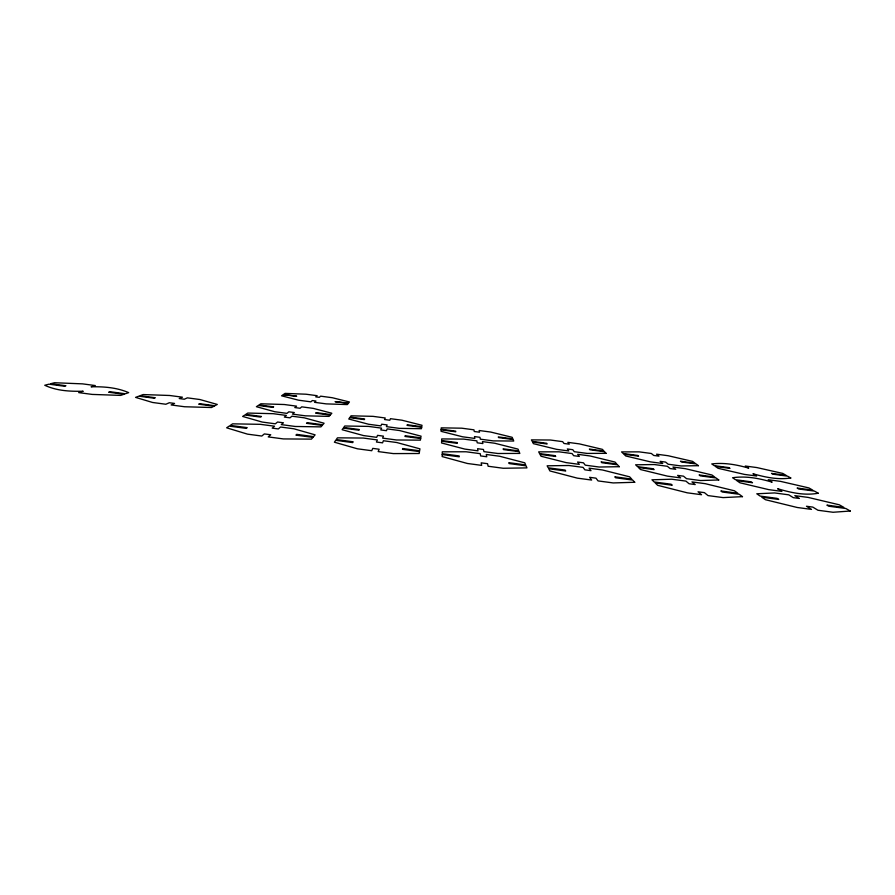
<?xml version="1.0" encoding="UTF-8"?>
<svg xmlns="http://www.w3.org/2000/svg" width="895" height="895" viewBox="0 0 895 895"><rect width="100%" height="100%" fill="white"/><g stroke="black" fill="none" stroke-linecap="round" stroke-linejoin="round"><path stroke-width="1.34" d="M442.208 454.537L442.152 456.573L467.391 463.476L481.678 465.378L481.197 462.849L487.562 463.7L488.122 466.239L503.225 468.264L526.954 467.884L526.07 465.836L509.065 463.565L508.763 462.67L525.678 464.93L524.783 462.827L499.611 456.249L486.253 454.47L486.768 456.752L480.649 455.935L480.212 453.664L466.082 451.774L442.287 451.818L442.242 453.687L459.146 455.935L459.213 456.808L442.208 454.537M441.638 441.246L441.582 442.98L464.829 449.089L477.986 450.845L477.594 448.697L483.457 449.48L483.926 451.639L497.844 453.496L519.838 453.429L519.1 451.684L503.393 449.581L503.135 448.82L518.776 450.901L518.015 449.111L494.812 443.26L482.439 441.604L482.875 443.562L477.214 442.812L476.856 440.855L463.767 439.109L441.716 438.93L441.66 440.519L457.289 442.6L457.334 443.349L441.638 441.246M441.145 429.846L441.078 431.334L462.625 436.805L474.831 438.427L474.507 436.581L479.944 437.308L480.346 439.165L493.246 440.888L513.741 441.034L513.115 439.534L498.515 437.577L498.302 436.917L512.835 438.863L512.186 437.308L490.684 432.05L479.161 430.517L479.519 432.207L474.26 431.502L473.947 429.824L461.764 428.19L441.224 427.844L441.168 429.22L455.7 431.155L455.734 431.793L441.145 429.846M419.498 451.617L419.196 453.508L393.285 453.586L378.182 451.572L379.133 449.234L372.767 448.384L371.738 450.711L357.452 448.809L334.394 442.197L335.703 440.329L352.697 442.589L353.167 441.794L336.251 439.546L337.46 437.834L363.236 438.047L377.366 439.937L376.437 442.029L382.557 442.846L383.396 440.743L396.753 442.522L419.945 448.842L419.632 450.778L402.705 448.518L402.493 449.346L419.498 451.617M420.65 438.539L420.381 440.15L396.541 439.982L382.624 438.125L383.44 436.145L377.567 435.362L376.672 437.331L363.515 435.574L342.125 429.712L343.255 428.123L358.951 430.215L359.354 429.533L343.725 427.452L344.765 425.998L368.505 426.4L381.594 428.146L380.789 429.936L386.45 430.696L387.188 428.895L399.55 430.54L421.053 436.167L420.773 437.823L405.133 435.742L404.943 436.447L420.65 438.539M421.646 427.329L421.411 428.716L399.315 428.358L386.405 426.635L387.121 424.924L381.673 424.196L380.901 425.897L368.695 424.275L348.748 419.017L349.721 417.652L364.321 419.598L364.668 419.005L350.135 417.07L351.041 415.806L373.058 416.354L385.242 417.987L384.537 419.531L389.806 420.236L390.444 418.681L401.967 420.214L422.004 425.282L421.758 426.702L407.225 424.767L407.046 425.382L421.646 427.329M348.278 403.41L347.327 404.585L326.205 403.88L314.548 402.325L315.957 401.038L312.299 400.557L310.845 401.833L298.538 400.188L281.556 395.803L283.055 394.773L296.704 396.205L283.525 394.449L285.069 393.386L306.045 394.214L317.121 395.691L315.767 396.877L319.325 397.346L320.634 396.161L332.313 397.727L349.442 401.978L348.569 403.063L335.066 401.654L348.278 403.41M312.926 437.398L311.426 439.132L283.346 438.919L268.243 436.905L270.715 434.769L264.349 433.918L261.799 436.044L247.512 434.142L226.625 427.81L229.198 426.109L246.192 428.381L247.188 427.653L230.272 425.405L232.622 423.838L260.378 424.331L274.508 426.21L272.225 428.123L278.345 428.94L280.549 427.016L293.907 428.794L315.118 434.847L313.586 436.626L296.659 434.366L295.909 435.127L312.926 437.398M322.211 425.405L320.925 426.881L295.227 426.467L281.31 424.61L283.424 422.798L277.551 422.015L275.369 423.816L262.213 422.06L242.657 416.443L244.861 414.989L260.568 417.092L261.418 416.466L245.789 414.385L247.803 413.054L273.243 413.691L286.333 415.437L284.364 417.07L290.025 417.831L291.927 416.186L304.3 417.831L324.102 423.234L322.782 424.756L307.142 422.664L306.504 423.313L322.211 425.405M330.177 415.123L329.069 416.388L305.385 415.828L292.475 414.105L294.298 412.539L288.85 411.812L286.959 413.367L274.765 411.734L256.406 406.699L258.308 405.446L272.897 407.393L273.635 406.867L259.114 404.92L260.87 403.779L284.341 404.518L296.536 406.151L294.813 407.561L300.082 408.265L301.738 406.845L313.261 408.377L331.832 413.244L330.68 414.553L316.148 412.617L315.588 413.177L330.177 415.123M213.95 406.218L211.522 407.516L184.627 406.755L171.135 404.954L174.536 403.432L169.323 402.739L165.855 404.249L152.597 402.481L135.57 397.38L138.826 396.172L154.074 398.208L155.26 397.738L140.079 395.702L143.189 394.561L169.681 395.489L182.401 397.19L179.246 398.555L184.28 399.226L187.368 397.85L199.853 399.517L217.284 404.439L214.889 405.715L199.708 403.69L198.701 404.193L213.95 406.218M123.935 394.27L120.702 395.4L92.174 394.415L78.67 392.614L83.213 391.249C70.291 391.473 57.101 391.025 44.75 385.264L48.956 384.179L64.194 386.215L65.906 385.745L50.724 383.72L54.584 382.736L82.586 383.865L95.306 385.566L91.122 386.797C103.73 386.562 116.529 387.434 128.679 392.625L125.367 393.778L110.186 391.741L108.675 392.234L123.935 394.27M850.25 511.023L833.044 512.264L817.94 510.251L812.828 507.107L806.473 506.257L811.496 509.389L797.21 507.487L765.449 499.712L761.734 497.172L778.74 499.444L777.095 498.358L760.179 496.098L756.79 493.783L774.645 492.944L788.775 494.834L793.294 497.654L799.414 498.47L794.805 495.64L808.163 497.419L839.275 504.791L843.828 507.375L826.902 505.116L828.792 506.223L845.809 508.494L850.25 511.023M818.22 493.234C804.146 495.808 790.654 492.53 777.654 488.737L781.906 491.4L768.749 489.643L739.952 482.797L736.798 480.637L752.505 482.729L751.106 481.812L735.477 479.72L732.58 477.74C746.285 475.737 759.475 478.445 772.161 482.159L768.223 479.731L780.597 481.387L808.879 487.92L812.75 490.124L797.121 488.043L798.732 488.994L814.439 491.086L818.22 493.234M742.481 496.647L723.104 497.598L708.001 495.584L704.41 492.642L698.044 491.791L701.557 494.722L687.27 492.821L657.68 485.325L655.229 482.964L672.223 485.224L671.116 484.217L654.2 481.957L651.952 479.798L671.787 479.217L685.917 481.107L689.083 483.747L695.202 484.564L691.958 481.913L705.316 483.692L734.448 490.796L737.782 493.223L720.855 490.963L722.22 492.004L739.225 494.275L742.481 496.647M790.766 477.997C777.688 479.955 765.102 477.225 752.975 473.746L756.633 476.028L744.427 474.406L718.103 468.298L715.396 466.44L729.984 468.387L728.776 467.593L714.255 465.657L711.76 463.934C724.514 462.413 736.853 464.718 748.69 468.119L745.289 466.026L756.812 467.559L782.722 473.41L786.067 475.312L771.535 473.377L772.922 474.193L787.522 476.14L790.766 477.997M634.723 482.271L613.164 482.931L598.061 480.917L595.981 478.165L589.626 477.326L591.617 480.056L577.331 478.143L549.922 470.949L548.724 468.745L565.718 471.016L565.137 470.076L548.221 467.817L547.125 465.803L568.94 465.501L583.07 467.38L584.871 469.841L590.98 470.658L589.1 468.186L602.458 469.976L629.61 476.811L631.736 479.071L614.809 476.811L615.648 477.785L632.653 480.056L634.723 482.271M718.763 479.966L700.461 480.537L686.543 478.68L683.5 476.174L677.627 475.39L680.603 477.885L667.446 476.129L640.496 469.528L638.415 467.503L654.111 469.595L653.171 468.745L637.531 466.653L635.629 464.807L654.279 464.539L667.368 466.284L670.075 468.544L675.725 469.293L672.962 467.022L685.335 468.678L711.917 474.976L714.758 477.057L699.118 474.965L700.282 475.849L715.989 477.952L718.763 479.966M698.424 465.68L681.117 465.959L668.207 464.236L665.6 462.089L660.152 461.361L662.692 463.498L650.497 461.876L625.762 455.98L623.983 454.235L638.571 456.181L637.755 455.443L623.222 453.508L621.577 451.908L639.187 451.863L651.37 453.496L653.708 455.443L658.966 456.148L656.583 454.19L668.095 455.723L692.54 461.372L694.99 463.162L680.457 461.227L681.453 461.988L696.053 463.934L698.424 465.68M619.295 466.698L599.158 467.022L585.24 465.165L583.484 462.827L577.611 462.044L579.289 464.371L566.132 462.614L541.039 456.249L540.021 454.38L555.728 456.472L555.224 455.678L539.595 453.586L538.667 451.863L559.028 451.818L572.106 453.575L573.639 455.678L579.3 456.428L577.7 454.313L590.073 455.969L614.966 462.044L616.767 463.979L601.127 461.887L601.832 462.715L617.55 464.818L619.295 466.698M606.083 453.351L587.176 453.418L574.277 451.706L572.778 449.693L567.329 448.966L568.761 450.968L556.567 449.335L533.42 443.663L532.559 442.04L547.147 443.987L546.722 443.305L532.201 441.358L531.406 439.87L550.47 440.027L562.664 441.66L563.984 443.472L569.242 444.177L567.866 442.354L579.389 443.886L602.369 449.346L603.912 451.013L589.38 449.066L589.984 449.782L604.584 451.729L606.083 453.351"/></g></svg>
